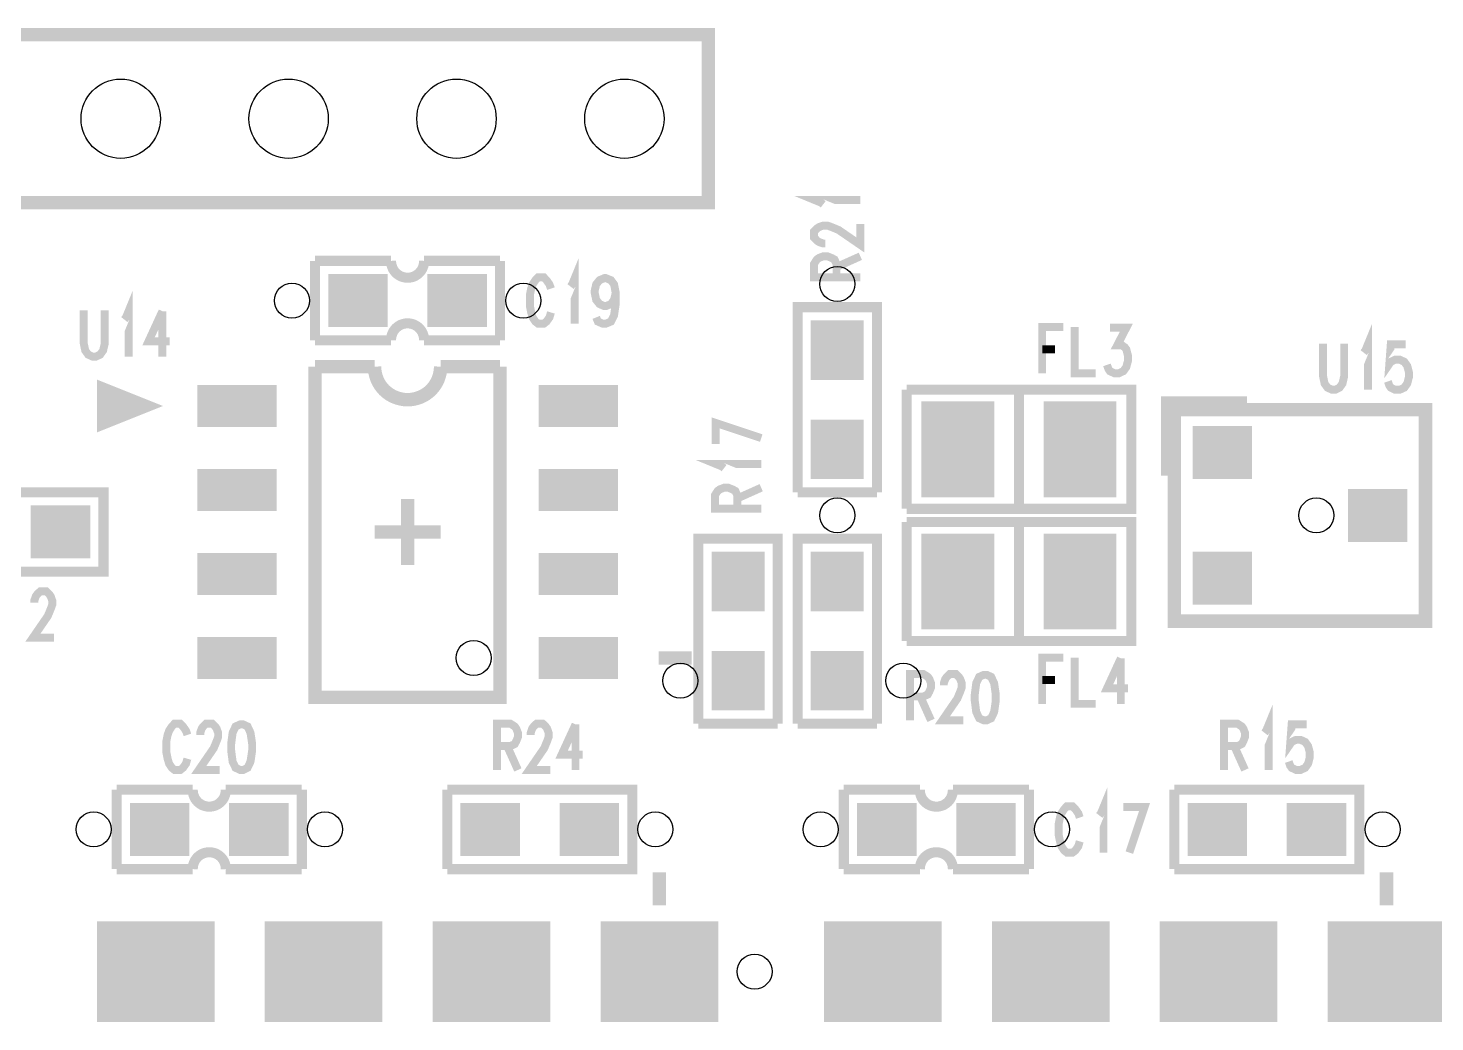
# Model space of a CAD drawing. Extents: x -8 to 142, y 0 to 126.
# Drawn here: x 82.76 to 104.04, y 40.34 to 55.37 of the extents above; entities that cross this region are included whole.
import ezdxf

# ---------------------------------------------------------------- set-up
doc = ezdxf.new("R2010")
doc.units = 0
doc.layers.get('0').update_dxf_attribs({"linetype": 'CONTINUOUS'})
doc.layers.add('02_ASSY1_GBR', color=6, linetype='CONTINUOUS')

# ---------------------------------------------------------------- blocks, each defined once
blk = doc.blocks.new('ROUND_170')
blk.add_circle((0, 0), 0.265)
blk = doc.blocks.new('RECTANGLE_178')
blk.add_solid([(0.4, 0.45), (0.4, -0.45), (-0.4, 0.45), (-0.4, -0.45)])
blk = doc.blocks.new('RECTANGLE_180')
blk.add_solid([(0.45, 0.4), (0.45, -0.4), (-0.45, 0.4), (-0.45, -0.4)])
blk = doc.blocks.new('RECTANGLE_202')
blk.add_solid([(0.89, 0.76), (0.89, -0.76), (-0.89, 0.76), (-0.89, -0.76)])
blk = doc.blocks.new('RECTANGLE_204')
blk.add_solid([(0.55, 0.725), (0.55, -0.725), (-0.55, 0.725), (-0.55, -0.725)])
blk = doc.blocks.new('ROUND_217')
blk.add_circle((0, 0), 0.6)

msp = doc.modelspace()

# ---------------------------------------------------------------- linework, layer by layer
at = {"layer": '02_ASSY1_GBR'}
for points, const_width in [([(72.73, 55.27), (93.05, 55.27), (93.05, 52.73), (72.73, 52.73), (72.73, 55.27)], 0.2), ([(94.788, 52.705), (94.756, 52.73), (94.661, 52.769), (95.35, 52.769)], 0.12), ([(94.82, 52.113), (94.788, 52.113), (94.724, 52.135), (94.692, 52.158), (94.65, 52.202), (94.65, 52.295), (94.692, 52.339), (94.724, 52.361), (94.788, 52.384), (94.852, 52.384), (94.915, 52.361), (95.021, 52.317), (95.35, 52.091), (95.35, 52.409)], 0.12), ([(95.35, 51.601), (94.65, 51.601), (94.65, 51.805), (94.692, 51.871), (94.724, 51.894), (94.788, 51.919), (94.852, 51.919), (94.915, 51.894), (94.958, 51.871), (94.989, 51.805), (94.989, 51.601)], 0.12), ([(94.989, 51.757), (95.35, 51.919)], 0.12), ([(88.25, 51.85), (87.1, 51.85)], 0.1524), ([(87.1, 51.85), (87.1, 50.65)], 0.1524), ([(88.75, 51.85), (88.749, 51.825), (88.746, 51.801), (88.74, 51.776), (88.732, 51.753), (88.722, 51.73), (88.71, 51.709), (88.695, 51.689), (88.679, 51.67), (88.66, 51.653), (88.64, 51.638), (88.619, 51.625), (88.597, 51.614), (88.573, 51.606), (88.549, 51.6), (88.525, 51.596), (88.5, 51.595), (88.475, 51.596), (88.451, 51.6), (88.427, 51.606), (88.403, 51.614), (88.381, 51.625), (88.36, 51.638), (88.34, 51.653), (88.321, 51.67), (88.305, 51.689), (88.29, 51.709), (88.278, 51.73), (88.268, 51.753), (88.26, 51.776), (88.254, 51.801), (88.251, 51.825), (88.25, 51.85)], 0.1524), ([(89.9, 51.85), (88.75, 51.85)], 0.1524), ([(89.9, 51.85), (89.9, 50.65)], 0.1524), ([(90.965, 51.462), (90.99, 51.494), (91.029, 51.589), (91.029, 50.9)], 0.12), ([(90.669, 51.43), (90.647, 51.494), (90.602, 51.558), (90.561, 51.6), (90.475, 51.6), (90.434, 51.558), (90.392, 51.494), (90.37, 51.43), (90.351, 51.335), (90.351, 51.165), (90.37, 51.07), (90.392, 50.995), (90.434, 50.932), (90.475, 50.9), (90.561, 50.9), (90.602, 50.932), (90.647, 50.995), (90.669, 51.07)], 0.12), ([(91.649, 51.367), (91.624, 51.261), (91.576, 51.197), (91.5, 51.165), (91.477, 51.165), (91.404, 51.197), (91.353, 51.261), (91.331, 51.367), (91.331, 51.398), (91.353, 51.494), (91.404, 51.558), (91.477, 51.589), (91.5, 51.589), (91.576, 51.558), (91.624, 51.494), (91.649, 51.367), (91.649, 51.197), (91.624, 51.027), (91.576, 50.932), (91.5, 50.9), (91.452, 50.9), (91.379, 50.932), (91.353, 50.995)], 0.12), ([(84.215, 50.962), (84.24, 50.994), (84.279, 51.089), (84.279, 50.4)], 0.12), ([(83.601, 51.1), (83.601, 50.602), (83.623, 50.495), (83.668, 50.432), (83.738, 50.4), (83.782, 50.4), (83.849, 50.432), (83.894, 50.495), (83.919, 50.602), (83.919, 51.1)], 0.12), ([(84.791, 51.089), (84.581, 50.633), (84.899, 50.633)], 0.12), ([(84.791, 51.089), (84.791, 50.4)], 0.12), ([(94.4, 48.35), (94.4, 51.15), (95.6, 51.15), (95.6, 48.35)], 0.1524), ([(88.25, 50.65), (88.251, 50.675), (88.254, 50.699), (88.26, 50.724), (88.268, 50.747), (88.278, 50.77), (88.29, 50.791), (88.305, 50.811), (88.321, 50.83), (88.34, 50.847), (88.36, 50.862), (88.381, 50.875), (88.403, 50.886), (88.427, 50.894), (88.451, 50.9), (88.475, 50.904), (88.5, 50.905), (88.525, 50.904), (88.549, 50.9), (88.573, 50.894), (88.597, 50.886), (88.619, 50.875), (88.64, 50.862), (88.66, 50.847), (88.679, 50.83), (88.695, 50.811), (88.71, 50.791), (88.722, 50.77), (88.732, 50.747), (88.74, 50.724), (88.746, 50.699), (88.749, 50.675), (88.75, 50.65)], 0.1524), ([(98.419, 50.85), (98.101, 50.85), (98.101, 50.15)], 0.12), ([(98.591, 50.85), (98.591, 50.15), (98.909, 50.15)], 0.12), ([(99.125, 50.839), (99.374, 50.839), (99.237, 50.574), (99.307, 50.574), (99.351, 50.542), (99.374, 50.511), (99.399, 50.415), (99.399, 50.341), (99.374, 50.245), (99.329, 50.182), (99.262, 50.15), (99.192, 50.15), (99.125, 50.182), (99.103, 50.214), (99.081, 50.277)], 0.12), ([(102.965, 50.462), (102.99, 50.494), (103.029, 50.589), (103.029, 49.9)], 0.12), ([(88.25, 50.65), (87.1, 50.65)], 0.1524), ([(89.9, 50.65), (88.75, 50.65)], 0.1524), ([(102.351, 50.6), (102.351, 50.102), (102.373, 49.995), (102.418, 49.932), (102.488, 49.9), (102.532, 49.9), (102.599, 49.932), (102.644, 49.995), (102.669, 50.102), (102.669, 50.6)], 0.12), ([(98.101, 50.511), (98.295, 50.511)], 0.12), ([(103.601, 50.589), (103.375, 50.589), (103.353, 50.292), (103.375, 50.324), (103.442, 50.356), (103.509, 50.356), (103.579, 50.324), (103.624, 50.261), (103.649, 50.165), (103.649, 50.091), (103.624, 49.995), (103.579, 49.932), (103.509, 49.9), (103.442, 49.9), (103.375, 49.932), (103.353, 49.964), (103.331, 50.027)], 0.12), ([(89.9, 50.25), (89.9, 45.25), (87.1, 45.25), (87.1, 50.25)], 0.2032), ([(87.1, 50.25), (88, 50.25)], 0.2032), ([(89, 50.25), (88.998, 50.201), (88.99, 50.152), (88.978, 50.105), (88.962, 50.059), (88.941, 50.014), (88.916, 49.972), (88.887, 49.933), (88.854, 49.896), (88.817, 49.863), (88.778, 49.834), (88.736, 49.809), (88.691, 49.788), (88.645, 49.772), (88.598, 49.76), (88.549, 49.752), (88.5, 49.75), (88.451, 49.752), (88.402, 49.76), (88.355, 49.772), (88.309, 49.788), (88.264, 49.809), (88.222, 49.834), (88.183, 49.863), (88.146, 49.896), (88.113, 49.933), (88.084, 49.972), (88.059, 50.014), (88.038, 50.059), (88.022, 50.105), (88.01, 50.152), (88.002, 50.201), (88, 50.25)], 0.2032), ([(89.9, 50.25), (89, 50.25)], 0.2032), ([(85.318, 49.655), (86.518, 49.655)], 0.635), ([(90.483, 49.655), (91.683, 49.655)], 0.635), ([(96.05, 49.9), (96.05, 48.1)], 0.1524), ([(96.05, 48.1), (99.45, 48.1), (99.45, 49.9), (96.05, 49.9)], 0.1524), ([(97.75, 48.1), (97.75, 49.9)], 0.1524), ([(101.2, 49.7), (100, 49.7), (100, 48.6)], 0.2032), ([(103.9, 49.6), (100.1, 49.6), (100.1, 46.4), (103.9, 46.4), (103.9, 49.6)], 0.2032), ([(93.161, 49.081), (93.161, 49.399), (93.85, 49.17)], 0.12), ([(93.288, 48.715), (93.256, 48.74), (93.161, 48.779), (93.85, 48.779)], 0.12), ([(85.318, 48.385), (86.518, 48.385)], 0.635), ([(90.483, 48.385), (91.683, 48.385)], 0.635), ([(81.1, 48.35), (83.9, 48.35), (83.9, 47.15), (81.1, 47.15)], 0.1524), ([(88.5, 48.25), (88.5, 47.25)], 0.2032), ([(93.85, 48.101), (93.15, 48.101), (93.15, 48.305), (93.192, 48.371), (93.224, 48.394), (93.288, 48.419), (93.352, 48.419), (93.415, 48.394), (93.458, 48.371), (93.489, 48.305), (93.489, 48.101)], 0.12), ([(93.489, 48.257), (93.85, 48.419)], 0.12), ([(95.6, 48.35), (94.4, 48.35)], 0.1524), ([(96.05, 47.9), (96.05, 46.1)], 0.1524), ([(96.05, 46.1), (99.45, 46.1), (99.45, 47.9), (96.05, 47.9)], 0.1524), ([(97.75, 46.1), (97.75, 47.9)], 0.1524), ([(88, 47.75), (89, 47.75)], 0.2032), ([(92.9, 44.85), (92.9, 47.65), (94.1, 47.65), (94.1, 44.85)], 0.1524), ([(94.4, 44.85), (94.4, 47.65), (95.6, 47.65), (95.6, 44.85)], 0.1524), ([(85.318, 47.115), (86.518, 47.115)], 0.635), ([(90.483, 47.115), (91.683, 47.115)], 0.635), ([(82.853, 46.68), (82.853, 46.712), (82.875, 46.776), (82.898, 46.808), (82.942, 46.85), (83.035, 46.85), (83.079, 46.808), (83.101, 46.776), (83.124, 46.712), (83.124, 46.648), (83.101, 46.585), (83.057, 46.479), (82.831, 46.15), (83.149, 46.15)], 0.12), ([(85.318, 45.845), (86.518, 45.845)], 0.635), ([(90.483, 45.845), (91.683, 45.845)], 0.635), ([(92.3, 45.845), (92.8, 45.845)], 0.2032), ([(98.419, 45.85), (98.101, 45.85), (98.101, 45.15)], 0.12), ([(98.591, 45.85), (98.591, 45.15), (98.909, 45.15)], 0.12), ([(99.291, 45.839), (99.081, 45.383), (99.399, 45.383)], 0.12), ([(99.291, 45.839), (99.291, 45.15)], 0.12), ([(96.101, 44.9), (96.101, 45.6), (96.305, 45.6), (96.371, 45.558), (96.394, 45.526), (96.419, 45.462), (96.419, 45.398), (96.394, 45.335), (96.371, 45.292), (96.305, 45.261), (96.101, 45.261)], 0.12), ([(96.613, 45.43), (96.613, 45.462), (96.635, 45.526), (96.658, 45.558), (96.702, 45.6), (96.795, 45.6), (96.839, 45.558), (96.861, 45.526), (96.884, 45.462), (96.884, 45.398), (96.861, 45.335), (96.817, 45.229), (96.591, 44.9), (96.909, 44.9)], 0.12), ([(97.218, 45.589), (97.148, 45.558), (97.103, 45.462), (97.081, 45.292), (97.081, 45.197), (97.103, 45.027), (97.148, 44.932), (97.218, 44.9), (97.262, 44.9), (97.329, 44.932), (97.374, 45.027), (97.399, 45.197), (97.399, 45.292), (97.374, 45.462), (97.329, 45.558), (97.262, 45.589), (97.218, 45.589)], 0.12), ([(98.101, 45.511), (98.295, 45.511)], 0.12), ([(96.257, 45.261), (96.419, 44.9)], 0.12), ([(101.465, 44.712), (101.49, 44.744), (101.529, 44.839), (101.529, 44.15)], 0.12), ([(85.169, 44.68), (85.147, 44.744), (85.102, 44.808), (85.061, 44.85), (84.975, 44.85), (84.934, 44.808), (84.892, 44.744), (84.87, 44.68), (84.851, 44.585), (84.851, 44.415), (84.87, 44.32), (84.892, 44.245), (84.934, 44.182), (84.975, 44.15), (85.061, 44.15), (85.102, 44.182), (85.147, 44.245), (85.169, 44.32)], 0.12), ([(85.363, 44.68), (85.363, 44.712), (85.385, 44.776), (85.408, 44.808), (85.452, 44.85), (85.545, 44.85), (85.589, 44.808), (85.611, 44.776), (85.634, 44.712), (85.634, 44.648), (85.611, 44.585), (85.567, 44.479), (85.341, 44.15), (85.659, 44.15)], 0.12), ([(89.851, 44.15), (89.851, 44.85), (90.055, 44.85), (90.121, 44.808), (90.144, 44.776), (90.169, 44.712), (90.169, 44.648), (90.144, 44.585), (90.121, 44.542), (90.055, 44.511), (89.851, 44.511)], 0.12), ([(90.363, 44.68), (90.363, 44.712), (90.385, 44.776), (90.408, 44.808), (90.452, 44.85), (90.545, 44.85), (90.589, 44.808), (90.611, 44.776), (90.634, 44.712), (90.634, 44.648), (90.611, 44.585), (90.567, 44.479), (90.341, 44.15), (90.659, 44.15)], 0.12), ([(94.1, 44.85), (92.9, 44.85)], 0.1524), ([(95.6, 44.85), (94.4, 44.85)], 0.1524), ([(100.851, 44.15), (100.851, 44.85), (101.055, 44.85), (101.121, 44.808), (101.144, 44.776), (101.169, 44.712), (101.169, 44.648), (101.144, 44.585), (101.121, 44.542), (101.055, 44.511), (100.851, 44.511)], 0.12), ([(85.968, 44.839), (85.898, 44.808), (85.853, 44.712), (85.831, 44.542), (85.831, 44.447), (85.853, 44.277), (85.898, 44.182), (85.968, 44.15), (86.012, 44.15), (86.079, 44.182), (86.124, 44.277), (86.149, 44.447), (86.149, 44.542), (86.124, 44.712), (86.079, 44.808), (86.012, 44.839), (85.968, 44.839)], 0.12), ([(91.041, 44.839), (90.831, 44.383), (91.149, 44.383)], 0.12), ([(91.041, 44.839), (91.041, 44.15)], 0.12), ([(102.101, 44.839), (101.875, 44.839), (101.853, 44.542), (101.875, 44.574), (101.942, 44.606), (102.009, 44.606), (102.079, 44.574), (102.124, 44.511), (102.149, 44.415), (102.149, 44.341), (102.124, 44.245), (102.079, 44.182), (102.009, 44.15), (101.942, 44.15), (101.875, 44.182), (101.853, 44.214), (101.831, 44.277)], 0.12), ([(90.007, 44.511), (90.169, 44.15)], 0.12), ([(101.007, 44.511), (101.169, 44.15)], 0.12), ([(84.1, 42.65), (84.1, 43.85)], 0.1524), ([(84.1, 43.85), (85.25, 43.85)], 0.1524), ([(85.75, 43.85), (85.749, 43.825), (85.746, 43.801), (85.74, 43.776), (85.732, 43.753), (85.722, 43.73), (85.71, 43.709), (85.695, 43.689), (85.679, 43.67), (85.66, 43.653), (85.64, 43.638), (85.619, 43.625), (85.597, 43.614), (85.573, 43.606), (85.549, 43.6), (85.525, 43.596), (85.5, 43.595), (85.475, 43.596), (85.451, 43.6), (85.427, 43.606), (85.403, 43.614), (85.381, 43.625), (85.36, 43.638), (85.34, 43.653), (85.321, 43.67), (85.305, 43.689), (85.29, 43.709), (85.278, 43.73), (85.268, 43.753), (85.26, 43.776), (85.254, 43.801), (85.251, 43.825), (85.25, 43.85)], 0.1524), ([(85.75, 43.85), (86.9, 43.85)], 0.1524), ([(86.9, 42.65), (86.9, 43.85)], 0.1524), ([(89.1, 43.85), (91.9, 43.85), (91.9, 42.65), (89.1, 42.65)], 0.1524), ([(89.1, 42.65), (89.1, 43.85)], 0.1524), ([(95.1, 42.65), (95.1, 43.85)], 0.1524), ([(95.1, 43.85), (96.25, 43.85)], 0.1524), ([(96.75, 43.85), (96.749, 43.825), (96.746, 43.801), (96.74, 43.776), (96.732, 43.753), (96.722, 43.73), (96.71, 43.709), (96.695, 43.689), (96.679, 43.67), (96.66, 43.653), (96.64, 43.638), (96.619, 43.625), (96.597, 43.614), (96.573, 43.606), (96.549, 43.6), (96.525, 43.596), (96.5, 43.595), (96.475, 43.596), (96.451, 43.6), (96.427, 43.606), (96.403, 43.614), (96.381, 43.625), (96.36, 43.638), (96.34, 43.653), (96.321, 43.67), (96.305, 43.689), (96.29, 43.709), (96.278, 43.73), (96.268, 43.753), (96.26, 43.776), (96.254, 43.801), (96.251, 43.825), (96.25, 43.85)], 0.1524), ([(96.75, 43.85), (97.9, 43.85)], 0.1524), ([(97.9, 42.65), (97.9, 43.85)], 0.1524), ([(98.965, 43.462), (98.99, 43.494), (99.029, 43.589), (99.029, 42.9)], 0.12), ([(100.1, 43.85), (102.9, 43.85), (102.9, 42.65), (100.1, 42.65)], 0.1524), ([(100.1, 42.65), (100.1, 43.85)], 0.1524), ([(98.669, 43.43), (98.647, 43.494), (98.602, 43.558), (98.561, 43.6), (98.475, 43.6), (98.434, 43.558), (98.392, 43.494), (98.37, 43.43), (98.351, 43.335), (98.351, 43.165), (98.37, 43.07), (98.392, 42.995), (98.434, 42.932), (98.475, 42.9), (98.561, 42.9), (98.602, 42.932), (98.647, 42.995), (98.669, 43.07)], 0.12), ([(99.331, 43.589), (99.649, 43.589), (99.42, 42.9)], 0.12), ([(85.25, 42.65), (85.251, 42.675), (85.254, 42.699), (85.26, 42.724), (85.268, 42.747), (85.278, 42.77), (85.29, 42.791), (85.305, 42.811), (85.321, 42.83), (85.34, 42.847), (85.36, 42.862), (85.381, 42.875), (85.403, 42.886), (85.427, 42.894), (85.451, 42.9), (85.475, 42.904), (85.5, 42.905), (85.525, 42.904), (85.549, 42.9), (85.573, 42.894), (85.597, 42.886), (85.619, 42.875), (85.64, 42.862), (85.66, 42.847), (85.679, 42.83), (85.695, 42.811), (85.71, 42.791), (85.722, 42.77), (85.732, 42.747), (85.74, 42.724), (85.746, 42.699), (85.749, 42.675), (85.75, 42.65)], 0.1524), ([(96.25, 42.65), (96.251, 42.675), (96.254, 42.699), (96.26, 42.724), (96.268, 42.747), (96.278, 42.77), (96.29, 42.791), (96.305, 42.811), (96.321, 42.83), (96.34, 42.847), (96.36, 42.862), (96.381, 42.875), (96.403, 42.886), (96.427, 42.894), (96.451, 42.9), (96.475, 42.904), (96.5, 42.905), (96.525, 42.904), (96.549, 42.9), (96.573, 42.894), (96.597, 42.886), (96.619, 42.875), (96.64, 42.862), (96.66, 42.847), (96.679, 42.83), (96.695, 42.811), (96.71, 42.791), (96.722, 42.77), (96.732, 42.747), (96.74, 42.724), (96.746, 42.699), (96.749, 42.675), (96.75, 42.65)], 0.1524), ([(84.1, 42.65), (85.25, 42.65)], 0.1524), ([(85.75, 42.65), (86.9, 42.65)], 0.1524), ([(92.31, 42.1), (92.31, 42.6)], 0.2032), ([(95.1, 42.65), (96.25, 42.65)], 0.1524), ([(96.75, 42.65), (97.9, 42.65)], 0.1524), ([(103.31, 42.1), (103.31, 42.6)], 0.2032)]:
    msp.add_lwpolyline(points, dxfattribs=dict(at, const_width=const_width))
for points in [[(83.8, 49.654968), (83.800002, 50.054968), (84.799918, 49.654968), (83.800002, 50.054968)], [(83.8, 49.255034), (83.8, 49.654968), (83.8, 49.255034), (84.799918, 49.654968)]]:
    msp.add_solid(points, dxfattribs=at)

# ---------------------------------------------------------------- block references
for name, p in [('ROUND_217', (84.16, 54)), ('ROUND_217', (86.7, 54)), ('ROUND_217', (89.24, 54)), ('ROUND_217', (91.78, 54)), ('ROUND_170', (95, 51.5)), ('ROUND_170', (86.75, 51.25)), ('RECTANGLE_180', (87.75, 51.25)), ('RECTANGLE_180', (89.25, 51.25)), ('ROUND_170', (90.25, 51.25)), ('RECTANGLE_178', (95, 50.5)), ('RECTANGLE_204', (96.825, 49)), ('RECTANGLE_204', (98.675, 49)), ('RECTANGLE_178', (95, 49)), ('RECTANGLE_180', (100.825, 48.95)), ('RECTANGLE_180', (103.175, 48)), ('RECTANGLE_180', (83.25, 47.75)), ('ROUND_170', (95, 48)), ('ROUND_170', (102.25, 48)), ('RECTANGLE_204', (96.825, 47)), ('RECTANGLE_204', (98.675, 47)), ('RECTANGLE_178', (93.5, 47)), ('RECTANGLE_178', (95, 47)), ('RECTANGLE_180', (100.825, 47.05)), ('ROUND_170', (89.5, 45.845)), ('ROUND_170', (92.625, 45.5)), ('RECTANGLE_178', (93.5, 45.5)), ('RECTANGLE_178', (95, 45.5)), ('ROUND_170', (96, 45.5)), ('RECTANGLE_180', (84.75, 43.25)), ('RECTANGLE_180', (86.25, 43.25)), ('RECTANGLE_180', (89.75, 43.25)), ('RECTANGLE_180', (91.25, 43.25)), ('RECTANGLE_180', (95.75, 43.25)), ('RECTANGLE_180', (97.25, 43.25)), ('RECTANGLE_180', (100.75, 43.25)), ('RECTANGLE_180', (102.25, 43.25)), ('ROUND_170', (83.75, 43.25)), ('ROUND_170', (87.25, 43.25)), ('ROUND_170', (92.25, 43.25)), ('ROUND_170', (94.75, 43.25)), ('ROUND_170', (98.25, 43.25)), ('ROUND_170', (103.25, 43.25)), ('RECTANGLE_202', (84.69, 41.1)), ('RECTANGLE_202', (87.23, 41.1)), ('RECTANGLE_202', (89.77, 41.1)), ('RECTANGLE_202', (92.31, 41.1)), ('RECTANGLE_202', (95.69, 41.1)), ('RECTANGLE_202', (98.23, 41.1)), ('RECTANGLE_202', (100.77, 41.1)), ('RECTANGLE_202', (103.31, 41.1)), ('ROUND_170', (93.75, 41.1))]:
    msp.add_blockref(name, p, dxfattribs=at)

doc.saveas('drawing.dxf')
